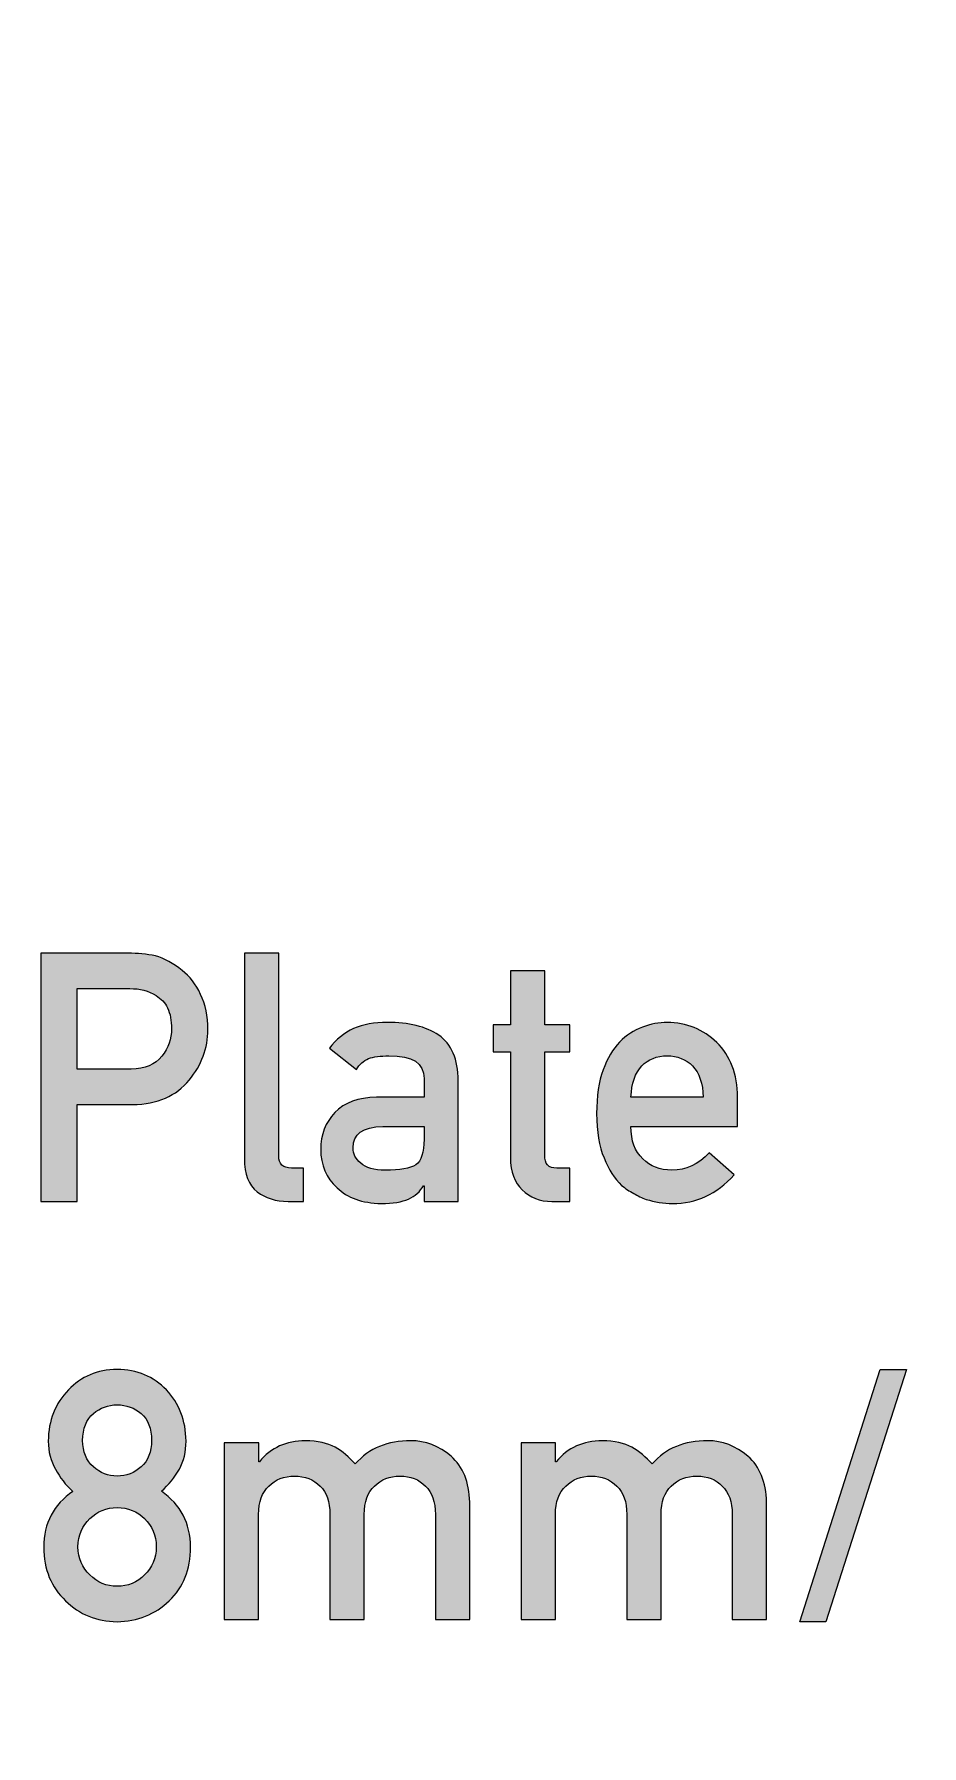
# Model space of a CAD drawing. Header units: inches. Extents: x -8 to 219, y 60 to 237.
# Drawn here: x 7.22 to 18, y 79.59 to 100.38 of the extents above; entities that cross this region are included whole.
import ezdxf

# ---------------------------------------------------------------- set-up
doc = ezdxf.new("R2010")
doc.units = ezdxf.units.IN
doc.header["$MEASUREMENT"] = 0
doc.layers.add('Ebene 1', color=7, linetype='Continuous')

# ---------------------------------------------------------------- blocks, each defined once
blk = doc.blocks.new('block 97')
at = {"layer": 'Ebene 1', "lineweight": 0}
blk.add_open_spline([(7.3, 89.217), (7.3, 89.217), (8.358, 89.217), (8.358, 89.217), (8.473, 89.217), (8.584, 89.206), (8.691, 89.184), (8.798, 89.155), (8.906, 89.096), (9.015, 89.006), (9.107, 88.939), (9.182, 88.842), (9.239, 88.717), (9.299, 88.595), (9.329, 88.452), (9.329, 88.287), (9.329, 88.064), (9.253, 87.86), (9.101, 87.677), (8.945, 87.484), (8.716, 87.385), (8.415, 87.379), (8.415, 87.379), (7.742, 87.379), (7.742, 87.379), (7.742, 87.379), (7.742, 86.203), (7.742, 86.203), (7.742, 86.203), (7.3, 86.203), (7.3, 86.203), (7.3, 86.203), (7.3, 89.217), (7.3, 89.217)], degree=3, knots=[0, 0, 0, 0, 1, 1, 1, 2, 2, 2, 3, 3, 3, 4, 4, 4, 5, 5, 5, 6, 6, 6, 7, 7, 7, 8, 8, 8, 9, 9, 9, 10, 10, 10, 11, 11, 11, 11], dxfattribs=at)
blk = doc.blocks.new('block 98')
at = {"layer": 'Ebene 1', "lineweight": 0}
blk.add_open_spline([(7.742, 87.809), (7.742, 87.809), (8.398, 87.809), (8.398, 87.809), (8.562, 87.812), (8.686, 87.864), (8.769, 87.967), (8.848, 88.067), (8.887, 88.177), (8.887, 88.299), (8.887, 88.4), (8.871, 88.485), (8.839, 88.554), (8.806, 88.617), (8.759, 88.666), (8.699, 88.702), (8.608, 88.762), (8.502, 88.79), (8.382, 88.787), (8.382, 88.787), (7.742, 88.787), (7.742, 88.787), (7.742, 88.787), (7.742, 87.809), (7.742, 87.809)], degree=3, knots=[0, 0, 0, 0, 1, 1, 1, 2, 2, 2, 3, 3, 3, 4, 4, 4, 5, 5, 5, 6, 6, 6, 7, 7, 7, 8, 8, 8, 8], dxfattribs=at)
blk = doc.blocks.new('block 99')
at = {"layer": 'Ebene 1'}
h = blk.add_hatch(color=112, dxfattribs=at)
h.dxf.hatch_style = 2
edge = h.paths.add_edge_path()
edge.add_spline(control_points=[(7.3, 89.217), (7.3, 89.217), (8.358, 89.217), (8.358, 89.217), (8.473, 89.217), (8.584, 89.206), (8.691, 89.184), (8.798, 89.155), (8.906, 89.096), (9.015, 89.006), (9.107, 88.939), (9.182, 88.842), (9.239, 88.717), (9.299, 88.595), (9.329, 88.452), (9.329, 88.287), (9.329, 88.064), (9.253, 87.86), (9.101, 87.677), (8.945, 87.484), (8.716, 87.385), (8.415, 87.379), (8.415, 87.379), (7.742, 87.379), (7.742, 87.379), (7.742, 87.379), (7.742, 86.203), (7.742, 86.203), (7.742, 86.203), (7.3, 86.203), (7.3, 86.203), (7.3, 86.203), (7.3, 89.217), (7.3, 89.217)], knot_values=[0, 0, 0, 0, 1, 1, 1, 2, 2, 2, 3, 3, 3, 4, 4, 4, 5, 5, 5, 6, 6, 6, 7, 7, 7, 8, 8, 8, 9, 9, 9, 10, 10, 10, 11, 11, 11, 11], degree=3, periodic=1)
edge = h.paths.add_edge_path()
edge.add_spline(control_points=[(7.742, 87.809), (7.742, 87.809), (8.398, 87.809), (8.398, 87.809), (8.562, 87.812), (8.686, 87.864), (8.769, 87.967), (8.848, 88.067), (8.887, 88.177), (8.887, 88.299), (8.887, 88.4), (8.871, 88.485), (8.839, 88.554), (8.806, 88.617), (8.759, 88.666), (8.699, 88.702), (8.608, 88.762), (8.502, 88.79), (8.382, 88.787), (8.382, 88.787), (7.742, 88.787), (7.742, 88.787), (7.742, 88.787), (7.742, 87.809), (7.742, 87.809)], knot_values=[0, 0, 0, 0, 1, 1, 1, 2, 2, 2, 3, 3, 3, 4, 4, 4, 5, 5, 5, 6, 6, 6, 7, 7, 7, 8, 8, 8, 8], degree=3, periodic=1)
at = {"layer": 'Ebene 1', "lineweight": 0}
for points, knots in [([(7.3, 89.217), (7.3, 89.217), (8.358, 89.217), (8.358, 89.217), (8.473, 89.217), (8.584, 89.206), (8.691, 89.184), (8.798, 89.155), (8.906, 89.096), (9.015, 89.006), (9.107, 88.939), (9.182, 88.842), (9.239, 88.717), (9.299, 88.595), (9.329, 88.452), (9.329, 88.287), (9.329, 88.064), (9.253, 87.86), (9.101, 87.677), (8.945, 87.484), (8.716, 87.385), (8.415, 87.379), (8.415, 87.379), (7.742, 87.379), (7.742, 87.379), (7.742, 87.379), (7.742, 86.203), (7.742, 86.203), (7.742, 86.203), (7.3, 86.203), (7.3, 86.203), (7.3, 86.203), (7.3, 89.217), (7.3, 89.217)], [0, 0, 0, 0, 1, 1, 1, 2, 2, 2, 3, 3, 3, 4, 4, 4, 5, 5, 5, 6, 6, 6, 7, 7, 7, 8, 8, 8, 9, 9, 9, 10, 10, 10, 11, 11, 11, 11]), ([(7.742, 87.809), (7.742, 87.809), (8.398, 87.809), (8.398, 87.809), (8.562, 87.812), (8.686, 87.864), (8.769, 87.967), (8.848, 88.067), (8.887, 88.177), (8.887, 88.299), (8.887, 88.4), (8.871, 88.485), (8.839, 88.554), (8.806, 88.617), (8.759, 88.666), (8.699, 88.702), (8.608, 88.762), (8.502, 88.79), (8.382, 88.787), (8.382, 88.787), (7.742, 88.787), (7.742, 88.787), (7.742, 88.787), (7.742, 87.809), (7.742, 87.809)], [0, 0, 0, 0, 1, 1, 1, 2, 2, 2, 3, 3, 3, 4, 4, 4, 5, 5, 5, 6, 6, 6, 7, 7, 7, 8, 8, 8, 8])]:
    blk.add_open_spline(points, degree=3, knots=knots, dxfattribs=at)
blk = doc.blocks.new('block 100')
at = {"layer": 'Ebene 1', "lineweight": 0}
blk.add_open_spline([(9.772, 89.217), (9.772, 89.217), (10.189, 89.217), (10.189, 89.217), (10.189, 89.217), (10.189, 86.755), (10.189, 86.755), (10.189, 86.657), (10.241, 86.608), (10.346, 86.608), (10.346, 86.608), (10.49, 86.608), (10.49, 86.608), (10.49, 86.608), (10.49, 86.203), (10.49, 86.203), (10.49, 86.203), (10.304, 86.203), (10.304, 86.203), (10.152, 86.203), (10.027, 86.242), (9.928, 86.32), (9.824, 86.4), (9.772, 86.534), (9.772, 86.722), (9.772, 86.722), (9.772, 89.217), (9.772, 89.217)], degree=3, knots=[0, 0, 0, 0, 1, 1, 1, 2, 2, 2, 3, 3, 3, 4, 4, 4, 5, 5, 5, 6, 6, 6, 7, 7, 7, 8, 8, 8, 9, 9, 9, 9], dxfattribs=at)
blk = doc.blocks.new('block 101')
at = {"layer": 'Ebene 1'}
h = blk.add_hatch(color=112, dxfattribs=at)
h.dxf.hatch_style = 2
edge = h.paths.add_edge_path()
edge.add_spline(control_points=[(9.772, 89.217), (9.772, 89.217), (10.189, 89.217), (10.189, 89.217), (10.189, 89.217), (10.189, 86.755), (10.189, 86.755), (10.189, 86.657), (10.241, 86.608), (10.346, 86.608), (10.346, 86.608), (10.49, 86.608), (10.49, 86.608), (10.49, 86.608), (10.49, 86.203), (10.49, 86.203), (10.49, 86.203), (10.304, 86.203), (10.304, 86.203), (10.152, 86.203), (10.027, 86.242), (9.928, 86.32), (9.824, 86.4), (9.772, 86.534), (9.772, 86.722), (9.772, 86.722), (9.772, 89.217), (9.772, 89.217)], knot_values=[0, 0, 0, 0, 1, 1, 1, 2, 2, 2, 3, 3, 3, 4, 4, 4, 5, 5, 5, 6, 6, 6, 7, 7, 7, 8, 8, 8, 9, 9, 9, 9], degree=3, periodic=1)
at = {"layer": 'Ebene 1', "lineweight": 0}
blk.add_open_spline([(9.772, 89.217), (9.772, 89.217), (10.189, 89.217), (10.189, 89.217), (10.189, 89.217), (10.189, 86.755), (10.189, 86.755), (10.189, 86.657), (10.241, 86.608), (10.346, 86.608), (10.346, 86.608), (10.49, 86.608), (10.49, 86.608), (10.49, 86.608), (10.49, 86.203), (10.49, 86.203), (10.49, 86.203), (10.304, 86.203), (10.304, 86.203), (10.152, 86.203), (10.027, 86.242), (9.928, 86.32), (9.824, 86.4), (9.772, 86.534), (9.772, 86.722), (9.772, 86.722), (9.772, 89.217), (9.772, 89.217)], degree=3, knots=[0, 0, 0, 0, 1, 1, 1, 2, 2, 2, 3, 3, 3, 4, 4, 4, 5, 5, 5, 6, 6, 6, 7, 7, 7, 8, 8, 8, 9, 9, 9, 9], dxfattribs=at)
blk = doc.blocks.new('block 102')
at = {"layer": 'Ebene 1', "lineweight": 0}
blk.add_open_spline([(11.955, 86.393), (11.955, 86.393), (11.947, 86.393), (11.947, 86.393), (11.908, 86.32), (11.848, 86.267), (11.767, 86.232), (11.687, 86.196), (11.576, 86.178), (11.435, 86.178), (11.202, 86.181), (11.024, 86.245), (10.898, 86.369), (10.766, 86.49), (10.7, 86.645), (10.7, 86.833), (10.7, 87.014), (10.758, 87.163), (10.872, 87.282), (10.987, 87.403), (11.155, 87.465), (11.377, 87.468), (11.377, 87.468), (11.955, 87.468), (11.955, 87.468), (11.955, 87.468), (11.955, 87.694), (11.955, 87.694), (11.958, 87.884), (11.815, 87.976), (11.529, 87.971), (11.424, 87.971), (11.342, 87.96), (11.282, 87.937), (11.219, 87.911), (11.17, 87.867), (11.134, 87.804), (11.134, 87.804), (10.806, 88.063), (10.806, 88.063), (10.964, 88.277), (11.198, 88.381), (11.508, 88.376), (11.769, 88.378), (11.978, 88.327), (12.134, 88.223), (12.29, 88.115), (12.369, 87.931), (12.372, 87.669), (12.372, 87.669), (12.372, 86.203), (12.372, 86.203), (12.372, 86.203), (11.955, 86.203), (11.955, 86.203), (11.955, 86.203), (11.955, 86.393), (11.955, 86.393)], degree=3, knots=[0, 0, 0, 0, 1, 1, 1, 2, 2, 2, 3, 3, 3, 4, 4, 4, 5, 5, 5, 6, 6, 6, 7, 7, 7, 8, 8, 8, 9, 9, 9, 10, 10, 10, 11, 11, 11, 12, 12, 12, 13, 13, 13, 14, 14, 14, 15, 15, 15, 16, 16, 16, 17, 17, 17, 18, 18, 18, 19, 19, 19, 19], dxfattribs=at)
blk = doc.blocks.new('block 103')
at = {"layer": 'Ebene 1', "lineweight": 0}
blk.add_open_spline([(11.955, 87.113), (11.955, 87.113), (11.454, 87.113), (11.454, 87.113), (11.21, 87.107), (11.09, 87.021), (11.093, 86.854), (11.093, 86.781), (11.124, 86.719), (11.187, 86.668), (11.247, 86.611), (11.347, 86.583), (11.486, 86.583), (11.661, 86.58), (11.784, 86.602), (11.857, 86.647), (11.922, 86.693), (11.955, 86.796), (11.955, 86.958), (11.955, 86.958), (11.955, 87.113), (11.955, 87.113)], degree=3, knots=[0, 0, 0, 0, 1, 1, 1, 2, 2, 2, 3, 3, 3, 4, 4, 4, 5, 5, 5, 6, 6, 6, 7, 7, 7, 7], dxfattribs=at)
blk = doc.blocks.new('block 104')
at = {"layer": 'Ebene 1'}
h = blk.add_hatch(color=112, dxfattribs=at)
h.dxf.hatch_style = 2
edge = h.paths.add_edge_path()
edge.add_spline(control_points=[(11.955, 86.393), (11.955, 86.393), (11.947, 86.393), (11.947, 86.393), (11.908, 86.32), (11.848, 86.267), (11.767, 86.232), (11.687, 86.196), (11.576, 86.178), (11.435, 86.178), (11.202, 86.181), (11.024, 86.245), (10.898, 86.369), (10.766, 86.49), (10.7, 86.645), (10.7, 86.833), (10.7, 87.014), (10.758, 87.163), (10.872, 87.282), (10.987, 87.403), (11.155, 87.465), (11.377, 87.468), (11.377, 87.468), (11.955, 87.468), (11.955, 87.468), (11.955, 87.468), (11.955, 87.694), (11.955, 87.694), (11.958, 87.884), (11.815, 87.976), (11.529, 87.971), (11.424, 87.971), (11.342, 87.96), (11.282, 87.937), (11.219, 87.911), (11.17, 87.867), (11.134, 87.804), (11.134, 87.804), (10.806, 88.063), (10.806, 88.063), (10.964, 88.277), (11.198, 88.381), (11.508, 88.376), (11.769, 88.378), (11.978, 88.327), (12.134, 88.223), (12.29, 88.115), (12.369, 87.931), (12.372, 87.669), (12.372, 87.669), (12.372, 86.203), (12.372, 86.203), (12.372, 86.203), (11.955, 86.203), (11.955, 86.203), (11.955, 86.203), (11.955, 86.393), (11.955, 86.393)], knot_values=[0, 0, 0, 0, 1, 1, 1, 2, 2, 2, 3, 3, 3, 4, 4, 4, 5, 5, 5, 6, 6, 6, 7, 7, 7, 8, 8, 8, 9, 9, 9, 10, 10, 10, 11, 11, 11, 12, 12, 12, 13, 13, 13, 14, 14, 14, 15, 15, 15, 16, 16, 16, 17, 17, 17, 18, 18, 18, 19, 19, 19, 19], degree=3, periodic=1)
edge = h.paths.add_edge_path()
edge.add_spline(control_points=[(11.955, 87.113), (11.955, 87.113), (11.454, 87.113), (11.454, 87.113), (11.21, 87.107), (11.09, 87.021), (11.093, 86.854), (11.093, 86.781), (11.124, 86.719), (11.187, 86.668), (11.247, 86.611), (11.347, 86.583), (11.486, 86.583), (11.661, 86.58), (11.784, 86.602), (11.857, 86.647), (11.922, 86.693), (11.955, 86.796), (11.955, 86.958), (11.955, 86.958), (11.955, 87.113), (11.955, 87.113)], knot_values=[0, 0, 0, 0, 1, 1, 1, 2, 2, 2, 3, 3, 3, 4, 4, 4, 5, 5, 5, 6, 6, 6, 7, 7, 7, 7], degree=3, periodic=1)
at = {"layer": 'Ebene 1', "lineweight": 0}
for points, knots in [([(11.955, 86.393), (11.955, 86.393), (11.947, 86.393), (11.947, 86.393), (11.908, 86.32), (11.848, 86.267), (11.767, 86.232), (11.687, 86.196), (11.576, 86.178), (11.435, 86.178), (11.202, 86.181), (11.024, 86.245), (10.898, 86.369), (10.766, 86.49), (10.7, 86.645), (10.7, 86.833), (10.7, 87.014), (10.758, 87.163), (10.872, 87.282), (10.987, 87.403), (11.155, 87.465), (11.377, 87.468), (11.377, 87.468), (11.955, 87.468), (11.955, 87.468), (11.955, 87.468), (11.955, 87.694), (11.955, 87.694), (11.958, 87.884), (11.815, 87.976), (11.529, 87.971), (11.424, 87.971), (11.342, 87.96), (11.282, 87.937), (11.219, 87.911), (11.17, 87.867), (11.134, 87.804), (11.134, 87.804), (10.806, 88.063), (10.806, 88.063), (10.964, 88.277), (11.198, 88.381), (11.508, 88.376), (11.769, 88.378), (11.978, 88.327), (12.134, 88.223), (12.29, 88.115), (12.369, 87.931), (12.372, 87.669), (12.372, 87.669), (12.372, 86.203), (12.372, 86.203), (12.372, 86.203), (11.955, 86.203), (11.955, 86.203), (11.955, 86.203), (11.955, 86.393), (11.955, 86.393)], [0, 0, 0, 0, 1, 1, 1, 2, 2, 2, 3, 3, 3, 4, 4, 4, 5, 5, 5, 6, 6, 6, 7, 7, 7, 8, 8, 8, 9, 9, 9, 10, 10, 10, 11, 11, 11, 12, 12, 12, 13, 13, 13, 14, 14, 14, 15, 15, 15, 16, 16, 16, 17, 17, 17, 18, 18, 18, 19, 19, 19, 19]), ([(11.955, 87.113), (11.955, 87.113), (11.454, 87.113), (11.454, 87.113), (11.21, 87.107), (11.09, 87.021), (11.093, 86.854), (11.093, 86.781), (11.124, 86.719), (11.187, 86.668), (11.247, 86.611), (11.347, 86.583), (11.486, 86.583), (11.661, 86.58), (11.784, 86.602), (11.857, 86.647), (11.922, 86.693), (11.955, 86.796), (11.955, 86.958), (11.955, 86.958), (11.955, 87.113), (11.955, 87.113)], [0, 0, 0, 0, 1, 1, 1, 2, 2, 2, 3, 3, 3, 4, 4, 4, 5, 5, 5, 6, 6, 6, 7, 7, 7, 7])]:
    blk.add_open_spline(points, degree=3, knots=knots, dxfattribs=at)
blk = doc.blocks.new('block 105')
at = {"layer": 'Ebene 1', "lineweight": 0}
blk.add_open_spline([(13.005, 89.002), (13.005, 89.002), (13.422, 89.002), (13.422, 89.002), (13.422, 89.002), (13.422, 88.349), (13.422, 88.349), (13.422, 88.349), (13.726, 88.349), (13.726, 88.349), (13.726, 88.349), (13.726, 88.018), (13.726, 88.018), (13.726, 88.018), (13.422, 88.018), (13.422, 88.018), (13.422, 88.018), (13.422, 86.767), (13.422, 86.767), (13.419, 86.658), (13.469, 86.605), (13.57, 86.608), (13.57, 86.608), (13.726, 86.608), (13.726, 86.608), (13.726, 86.608), (13.726, 86.203), (13.726, 86.203), (13.726, 86.203), (13.509, 86.203), (13.509, 86.203), (13.362, 86.203), (13.242, 86.25), (13.149, 86.343), (13.053, 86.433), (13.005, 86.563), (13.005, 86.732), (13.005, 86.732), (13.005, 88.018), (13.005, 88.018), (13.005, 88.018), (12.795, 88.018), (12.795, 88.018), (12.795, 88.018), (12.795, 88.349), (12.795, 88.349), (12.795, 88.349), (13.005, 88.349), (13.005, 88.349), (13.005, 88.349), (13.005, 89.002), (13.005, 89.002)], degree=3, knots=[0, 0, 0, 0, 1, 1, 1, 2, 2, 2, 3, 3, 3, 4, 4, 4, 5, 5, 5, 6, 6, 6, 7, 7, 7, 8, 8, 8, 9, 9, 9, 10, 10, 10, 11, 11, 11, 12, 12, 12, 13, 13, 13, 14, 14, 14, 15, 15, 15, 16, 16, 16, 17, 17, 17, 17], dxfattribs=at)
blk = doc.blocks.new('block 106')
at = {"layer": 'Ebene 1'}
h = blk.add_hatch(color=112, dxfattribs=at)
h.dxf.hatch_style = 2
edge = h.paths.add_edge_path()
edge.add_spline(control_points=[(13.005, 89.002), (13.005, 89.002), (13.422, 89.002), (13.422, 89.002), (13.422, 89.002), (13.422, 88.349), (13.422, 88.349), (13.422, 88.349), (13.726, 88.349), (13.726, 88.349), (13.726, 88.349), (13.726, 88.018), (13.726, 88.018), (13.726, 88.018), (13.422, 88.018), (13.422, 88.018), (13.422, 88.018), (13.422, 86.767), (13.422, 86.767), (13.419, 86.658), (13.469, 86.605), (13.57, 86.608), (13.57, 86.608), (13.726, 86.608), (13.726, 86.608), (13.726, 86.608), (13.726, 86.203), (13.726, 86.203), (13.726, 86.203), (13.509, 86.203), (13.509, 86.203), (13.362, 86.203), (13.242, 86.25), (13.149, 86.343), (13.053, 86.433), (13.005, 86.563), (13.005, 86.732), (13.005, 86.732), (13.005, 88.018), (13.005, 88.018), (13.005, 88.018), (12.795, 88.018), (12.795, 88.018), (12.795, 88.018), (12.795, 88.349), (12.795, 88.349), (12.795, 88.349), (13.005, 88.349), (13.005, 88.349), (13.005, 88.349), (13.005, 89.002), (13.005, 89.002)], knot_values=[0, 0, 0, 0, 1, 1, 1, 2, 2, 2, 3, 3, 3, 4, 4, 4, 5, 5, 5, 6, 6, 6, 7, 7, 7, 8, 8, 8, 9, 9, 9, 10, 10, 10, 11, 11, 11, 12, 12, 12, 13, 13, 13, 14, 14, 14, 15, 15, 15, 16, 16, 16, 17, 17, 17, 17], degree=3, periodic=1)
at = {"layer": 'Ebene 1', "lineweight": 0}
blk.add_open_spline([(13.005, 89.002), (13.005, 89.002), (13.422, 89.002), (13.422, 89.002), (13.422, 89.002), (13.422, 88.349), (13.422, 88.349), (13.422, 88.349), (13.726, 88.349), (13.726, 88.349), (13.726, 88.349), (13.726, 88.018), (13.726, 88.018), (13.726, 88.018), (13.422, 88.018), (13.422, 88.018), (13.422, 88.018), (13.422, 86.767), (13.422, 86.767), (13.419, 86.658), (13.469, 86.605), (13.57, 86.608), (13.57, 86.608), (13.726, 86.608), (13.726, 86.608), (13.726, 86.608), (13.726, 86.203), (13.726, 86.203), (13.726, 86.203), (13.509, 86.203), (13.509, 86.203), (13.362, 86.203), (13.242, 86.25), (13.149, 86.343), (13.053, 86.433), (13.005, 86.563), (13.005, 86.732), (13.005, 86.732), (13.005, 88.018), (13.005, 88.018), (13.005, 88.018), (12.795, 88.018), (12.795, 88.018), (12.795, 88.018), (12.795, 88.349), (12.795, 88.349), (12.795, 88.349), (13.005, 88.349), (13.005, 88.349), (13.005, 88.349), (13.005, 89.002), (13.005, 89.002)], degree=3, knots=[0, 0, 0, 0, 1, 1, 1, 2, 2, 2, 3, 3, 3, 4, 4, 4, 5, 5, 5, 6, 6, 6, 7, 7, 7, 8, 8, 8, 9, 9, 9, 10, 10, 10, 11, 11, 11, 12, 12, 12, 13, 13, 13, 14, 14, 14, 15, 15, 15, 16, 16, 16, 17, 17, 17, 17], dxfattribs=at)
blk = doc.blocks.new('block 107')
at = {"layer": 'Ebene 1', "lineweight": 0}
blk.add_open_spline([(14.47, 87.113), (14.47, 86.94), (14.518, 86.81), (14.614, 86.72), (14.704, 86.629), (14.821, 86.583), (14.967, 86.583), (15.137, 86.583), (15.288, 86.653), (15.422, 86.792), (15.422, 86.792), (15.724, 86.525), (15.724, 86.525), (15.512, 86.291), (15.262, 86.176), (14.976, 86.178), (14.866, 86.178), (14.759, 86.195), (14.655, 86.228), (14.603, 86.246), (14.553, 86.27), (14.503, 86.3), (14.451, 86.327), (14.403, 86.359), (14.357, 86.398), (14.269, 86.477), (14.198, 86.589), (14.143, 86.732), (14.083, 86.87), (14.053, 87.049), (14.053, 87.27), (14.053, 87.482), (14.079, 87.658), (14.131, 87.799), (14.183, 87.942), (14.25, 88.055), (14.331, 88.138), (14.414, 88.222), (14.507, 88.283), (14.609, 88.32), (14.711, 88.357), (14.811, 88.376), (14.91, 88.376), (15.147, 88.373), (15.348, 88.292), (15.512, 88.134), (15.679, 87.972), (15.763, 87.75), (15.766, 87.468), (15.766, 87.468), (15.766, 87.113), (15.766, 87.113), (15.766, 87.113), (14.47, 87.113), (14.47, 87.113)], degree=3, knots=[0, 0, 0, 0, 1, 1, 1, 2, 2, 2, 3, 3, 3, 4, 4, 4, 5, 5, 5, 6, 6, 6, 7, 7, 7, 8, 8, 8, 9, 9, 9, 10, 10, 10, 11, 11, 11, 12, 12, 12, 13, 13, 13, 14, 14, 14, 15, 15, 15, 16, 16, 16, 17, 17, 17, 18, 18, 18, 18], dxfattribs=at)
blk = doc.blocks.new('block 108')
at = {"layer": 'Ebene 1', "lineweight": 0}
blk.add_open_spline([(15.349, 87.468), (15.344, 87.636), (15.3, 87.762), (15.219, 87.848), (15.138, 87.93), (15.035, 87.971), (14.91, 87.971), (14.784, 87.971), (14.681, 87.93), (14.601, 87.848), (14.522, 87.762), (14.478, 87.636), (14.47, 87.468), (14.47, 87.468), (15.349, 87.468), (15.349, 87.468)], degree=3, knots=[0, 0, 0, 0, 1, 1, 1, 2, 2, 2, 3, 3, 3, 4, 4, 4, 5, 5, 5, 5], dxfattribs=at)
blk = doc.blocks.new('block 109')
at = {"layer": 'Ebene 1'}
h = blk.add_hatch(color=112, dxfattribs=at)
h.dxf.hatch_style = 2
edge = h.paths.add_edge_path()
edge.add_spline(control_points=[(14.47, 87.113), (14.47, 86.94), (14.518, 86.81), (14.614, 86.72), (14.704, 86.629), (14.821, 86.583), (14.967, 86.583), (15.137, 86.583), (15.288, 86.653), (15.422, 86.792), (15.422, 86.792), (15.724, 86.525), (15.724, 86.525), (15.512, 86.291), (15.262, 86.176), (14.976, 86.178), (14.866, 86.178), (14.759, 86.195), (14.655, 86.228), (14.603, 86.246), (14.553, 86.27), (14.503, 86.3), (14.451, 86.327), (14.403, 86.359), (14.357, 86.398), (14.269, 86.477), (14.198, 86.589), (14.143, 86.732), (14.083, 86.87), (14.053, 87.049), (14.053, 87.27), (14.053, 87.482), (14.079, 87.658), (14.131, 87.799), (14.183, 87.942), (14.25, 88.055), (14.331, 88.138), (14.414, 88.222), (14.507, 88.283), (14.609, 88.32), (14.711, 88.357), (14.811, 88.376), (14.91, 88.376), (15.147, 88.373), (15.348, 88.292), (15.512, 88.134), (15.679, 87.972), (15.763, 87.75), (15.766, 87.468), (15.766, 87.468), (15.766, 87.113), (15.766, 87.113), (15.766, 87.113), (14.47, 87.113), (14.47, 87.113)], knot_values=[0, 0, 0, 0, 1, 1, 1, 2, 2, 2, 3, 3, 3, 4, 4, 4, 5, 5, 5, 6, 6, 6, 7, 7, 7, 8, 8, 8, 9, 9, 9, 10, 10, 10, 11, 11, 11, 12, 12, 12, 13, 13, 13, 14, 14, 14, 15, 15, 15, 16, 16, 16, 17, 17, 17, 18, 18, 18, 18], degree=3, periodic=1)
edge = h.paths.add_edge_path()
edge.add_spline(control_points=[(15.349, 87.468), (15.344, 87.636), (15.3, 87.762), (15.219, 87.848), (15.138, 87.93), (15.035, 87.971), (14.91, 87.971), (14.784, 87.971), (14.681, 87.93), (14.601, 87.848), (14.522, 87.762), (14.478, 87.636), (14.47, 87.468), (14.47, 87.468), (15.349, 87.468), (15.349, 87.468)], knot_values=[0, 0, 0, 0, 1, 1, 1, 2, 2, 2, 3, 3, 3, 4, 4, 4, 5, 5, 5, 5], degree=3, periodic=1)
at = {"layer": 'Ebene 1', "lineweight": 0}
for points, knots in [([(14.47, 87.113), (14.47, 86.94), (14.518, 86.81), (14.614, 86.72), (14.704, 86.629), (14.821, 86.583), (14.967, 86.583), (15.137, 86.583), (15.288, 86.653), (15.422, 86.792), (15.422, 86.792), (15.724, 86.525), (15.724, 86.525), (15.512, 86.291), (15.262, 86.176), (14.976, 86.178), (14.866, 86.178), (14.759, 86.195), (14.655, 86.228), (14.603, 86.246), (14.553, 86.27), (14.503, 86.3), (14.451, 86.327), (14.403, 86.359), (14.357, 86.398), (14.269, 86.477), (14.198, 86.589), (14.143, 86.732), (14.083, 86.87), (14.053, 87.049), (14.053, 87.27), (14.053, 87.482), (14.079, 87.658), (14.131, 87.799), (14.183, 87.942), (14.25, 88.055), (14.331, 88.138), (14.414, 88.222), (14.507, 88.283), (14.609, 88.32), (14.711, 88.357), (14.811, 88.376), (14.91, 88.376), (15.147, 88.373), (15.348, 88.292), (15.512, 88.134), (15.679, 87.972), (15.763, 87.75), (15.766, 87.468), (15.766, 87.468), (15.766, 87.113), (15.766, 87.113), (15.766, 87.113), (14.47, 87.113), (14.47, 87.113)], [0, 0, 0, 0, 1, 1, 1, 2, 2, 2, 3, 3, 3, 4, 4, 4, 5, 5, 5, 6, 6, 6, 7, 7, 7, 8, 8, 8, 9, 9, 9, 10, 10, 10, 11, 11, 11, 12, 12, 12, 13, 13, 13, 14, 14, 14, 15, 15, 15, 16, 16, 16, 17, 17, 17, 18, 18, 18, 18]), ([(15.349, 87.468), (15.344, 87.636), (15.3, 87.762), (15.219, 87.848), (15.138, 87.93), (15.035, 87.971), (14.91, 87.971), (14.784, 87.971), (14.681, 87.93), (14.601, 87.848), (14.522, 87.762), (14.478, 87.636), (14.47, 87.468), (14.47, 87.468), (15.349, 87.468), (15.349, 87.468)], [0, 0, 0, 0, 1, 1, 1, 2, 2, 2, 3, 3, 3, 4, 4, 4, 5, 5, 5, 5])]:
    blk.add_open_spline(points, degree=3, knots=knots, dxfattribs=at)
blk = doc.blocks.new('block 116')
at = {"layer": 'Ebene 1', "lineweight": 0}
blk.add_open_spline([(7.333, 82.003), (7.335, 82.294), (7.454, 82.52), (7.688, 82.681), (7.599, 82.759), (7.529, 82.85), (7.478, 82.952), (7.418, 83.047), (7.389, 83.16), (7.389, 83.291), (7.391, 83.542), (7.474, 83.75), (7.635, 83.914), (7.788, 84.076), (7.984, 84.159), (8.225, 84.162), (8.469, 84.159), (8.669, 84.076), (8.824, 83.914), (8.981, 83.75), (9.06, 83.542), (9.063, 83.291), (9.063, 83.16), (9.036, 83.047), (8.982, 82.952), (8.926, 82.85), (8.853, 82.76), (8.763, 82.682), (8.997, 82.52), (9.116, 82.294), (9.119, 82.004), (9.116, 81.732), (9.03, 81.515), (8.86, 81.353), (8.687, 81.186), (8.475, 81.101), (8.225, 81.098), (7.976, 81.101), (7.767, 81.186), (7.6, 81.352), (7.424, 81.515), (7.335, 81.731), (7.333, 82.003)], degree=3, knots=[0, 0, 0, 0, 1, 1, 1, 2, 2, 2, 3, 3, 3, 4, 4, 4, 5, 5, 5, 6, 6, 6, 7, 7, 7, 8, 8, 8, 9, 9, 9, 10, 10, 10, 11, 11, 11, 12, 12, 12, 13, 13, 13, 14, 14, 14, 14], dxfattribs=at)
blk = doc.blocks.new('block 117')
at = {"layer": 'Ebene 1', "lineweight": 0}
blk.add_open_spline([(7.75, 82.007), (7.753, 81.869), (7.801, 81.755), (7.895, 81.667), (7.986, 81.574), (8.095, 81.528), (8.225, 81.528), (8.358, 81.528), (8.47, 81.574), (8.56, 81.667), (8.652, 81.755), (8.699, 81.869), (8.701, 82.007), (8.699, 82.148), (8.652, 82.262), (8.56, 82.351), (8.47, 82.438), (8.358, 82.483), (8.225, 82.486), (8.095, 82.483), (7.986, 82.438), (7.895, 82.351), (7.801, 82.262), (7.753, 82.148), (7.75, 82.007)], degree=3, knots=[0, 0, 0, 0, 1, 1, 1, 2, 2, 2, 3, 3, 3, 4, 4, 4, 5, 5, 5, 6, 6, 6, 7, 7, 7, 8, 8, 8, 8], dxfattribs=at)
blk = doc.blocks.new('block 118')
at = {"layer": 'Ebene 1', "lineweight": 0}
blk.add_open_spline([(7.806, 83.3), (7.809, 83.16), (7.852, 83.053), (7.937, 82.98), (8.02, 82.903), (8.116, 82.866), (8.225, 82.866), (8.337, 82.866), (8.435, 82.903), (8.519, 82.98), (8.601, 83.053), (8.643, 83.16), (8.645, 83.3), (8.643, 83.444), (8.601, 83.553), (8.519, 83.626), (8.435, 83.697), (8.337, 83.732), (8.225, 83.732), (8.116, 83.732), (8.02, 83.697), (7.937, 83.626), (7.852, 83.553), (7.809, 83.444), (7.806, 83.3)], degree=3, knots=[0, 0, 0, 0, 1, 1, 1, 2, 2, 2, 3, 3, 3, 4, 4, 4, 5, 5, 5, 6, 6, 6, 7, 7, 7, 8, 8, 8, 8], dxfattribs=at)
blk = doc.blocks.new('block 119')
at = {"layer": 'Ebene 1'}
h = blk.add_hatch(color=112, dxfattribs=at)
h.dxf.hatch_style = 2
edge = h.paths.add_edge_path()
edge.add_spline(control_points=[(7.333, 82.003), (7.335, 82.294), (7.454, 82.52), (7.688, 82.681), (7.599, 82.759), (7.529, 82.85), (7.478, 82.952), (7.418, 83.047), (7.389, 83.16), (7.389, 83.291), (7.391, 83.542), (7.474, 83.75), (7.635, 83.914), (7.788, 84.076), (7.984, 84.159), (8.225, 84.162), (8.469, 84.159), (8.669, 84.076), (8.824, 83.914), (8.981, 83.75), (9.06, 83.542), (9.063, 83.291), (9.063, 83.16), (9.036, 83.047), (8.982, 82.952), (8.926, 82.85), (8.853, 82.76), (8.763, 82.682), (8.997, 82.52), (9.116, 82.294), (9.119, 82.004), (9.116, 81.732), (9.03, 81.515), (8.86, 81.353), (8.687, 81.186), (8.475, 81.101), (8.225, 81.098), (7.976, 81.101), (7.767, 81.186), (7.6, 81.352), (7.424, 81.515), (7.335, 81.731), (7.333, 82.003)], knot_values=[0, 0, 0, 0, 1, 1, 1, 2, 2, 2, 3, 3, 3, 4, 4, 4, 5, 5, 5, 6, 6, 6, 7, 7, 7, 8, 8, 8, 9, 9, 9, 10, 10, 10, 11, 11, 11, 12, 12, 12, 13, 13, 13, 14, 14, 14, 14], degree=3, periodic=1)
edge = h.paths.add_edge_path()
edge.add_spline(control_points=[(7.75, 82.007), (7.753, 81.869), (7.801, 81.755), (7.895, 81.667), (7.986, 81.574), (8.095, 81.528), (8.225, 81.528), (8.358, 81.528), (8.47, 81.574), (8.56, 81.667), (8.652, 81.755), (8.699, 81.869), (8.701, 82.007), (8.699, 82.148), (8.652, 82.262), (8.56, 82.351), (8.47, 82.438), (8.358, 82.483), (8.225, 82.486), (8.095, 82.483), (7.986, 82.438), (7.895, 82.351), (7.801, 82.262), (7.753, 82.148), (7.75, 82.007)], knot_values=[0, 0, 0, 0, 1, 1, 1, 2, 2, 2, 3, 3, 3, 4, 4, 4, 5, 5, 5, 6, 6, 6, 7, 7, 7, 8, 8, 8, 8], degree=3, periodic=1)
edge = h.paths.add_edge_path()
edge.add_spline(control_points=[(7.806, 83.3), (7.809, 83.16), (7.852, 83.053), (7.937, 82.98), (8.02, 82.903), (8.116, 82.866), (8.225, 82.866), (8.337, 82.866), (8.435, 82.903), (8.519, 82.98), (8.601, 83.053), (8.643, 83.16), (8.645, 83.3), (8.643, 83.444), (8.601, 83.553), (8.519, 83.626), (8.435, 83.697), (8.337, 83.732), (8.225, 83.732), (8.116, 83.732), (8.02, 83.697), (7.937, 83.626), (7.852, 83.553), (7.809, 83.444), (7.806, 83.3)], knot_values=[0, 0, 0, 0, 1, 1, 1, 2, 2, 2, 3, 3, 3, 4, 4, 4, 5, 5, 5, 6, 6, 6, 7, 7, 7, 8, 8, 8, 8], degree=3, periodic=1)
at = {"layer": 'Ebene 1', "lineweight": 0}
for points, knots in [([(7.333, 82.003), (7.335, 82.294), (7.454, 82.52), (7.688, 82.681), (7.599, 82.759), (7.529, 82.85), (7.478, 82.952), (7.418, 83.047), (7.389, 83.16), (7.389, 83.291), (7.391, 83.542), (7.474, 83.75), (7.635, 83.914), (7.788, 84.076), (7.984, 84.159), (8.225, 84.162), (8.469, 84.159), (8.669, 84.076), (8.824, 83.914), (8.981, 83.75), (9.06, 83.542), (9.063, 83.291), (9.063, 83.16), (9.036, 83.047), (8.982, 82.952), (8.926, 82.85), (8.853, 82.76), (8.763, 82.682), (8.997, 82.52), (9.116, 82.294), (9.119, 82.004), (9.116, 81.732), (9.03, 81.515), (8.86, 81.353), (8.687, 81.186), (8.475, 81.101), (8.225, 81.098), (7.976, 81.101), (7.767, 81.186), (7.6, 81.352), (7.424, 81.515), (7.335, 81.731), (7.333, 82.003)], [0, 0, 0, 0, 1, 1, 1, 2, 2, 2, 3, 3, 3, 4, 4, 4, 5, 5, 5, 6, 6, 6, 7, 7, 7, 8, 8, 8, 9, 9, 9, 10, 10, 10, 11, 11, 11, 12, 12, 12, 13, 13, 13, 14, 14, 14, 14]), ([(7.806, 83.3), (7.809, 83.16), (7.852, 83.053), (7.937, 82.98), (8.02, 82.903), (8.116, 82.866), (8.225, 82.866), (8.337, 82.866), (8.435, 82.903), (8.519, 82.98), (8.601, 83.053), (8.643, 83.16), (8.645, 83.3), (8.643, 83.444), (8.601, 83.553), (8.519, 83.626), (8.435, 83.697), (8.337, 83.732), (8.225, 83.732), (8.116, 83.732), (8.02, 83.697), (7.937, 83.626), (7.852, 83.553), (7.809, 83.444), (7.806, 83.3)], [0, 0, 0, 0, 1, 1, 1, 2, 2, 2, 3, 3, 3, 4, 4, 4, 5, 5, 5, 6, 6, 6, 7, 7, 7, 8, 8, 8, 8]), ([(7.75, 82.007), (7.753, 81.869), (7.801, 81.755), (7.895, 81.667), (7.986, 81.574), (8.095, 81.528), (8.225, 81.528), (8.358, 81.528), (8.47, 81.574), (8.56, 81.667), (8.652, 81.755), (8.699, 81.869), (8.701, 82.007), (8.699, 82.148), (8.652, 82.262), (8.56, 82.351), (8.47, 82.438), (8.358, 82.483), (8.225, 82.486), (8.095, 82.483), (7.986, 82.438), (7.895, 82.351), (7.801, 82.262), (7.753, 82.148), (7.75, 82.007)], [0, 0, 0, 0, 1, 1, 1, 2, 2, 2, 3, 3, 3, 4, 4, 4, 5, 5, 5, 6, 6, 6, 7, 7, 7, 8, 8, 8, 8])]:
    blk.add_open_spline(points, degree=3, knots=knots, dxfattribs=at)
blk = doc.blocks.new('block 120')
at = {"layer": 'Ebene 1', "lineweight": 0}
blk.add_open_spline([(9.528, 83.269), (9.528, 83.269), (9.946, 83.269), (9.946, 83.269), (9.946, 83.269), (9.946, 83.041), (9.946, 83.041), (9.946, 83.041), (9.954, 83.041), (9.954, 83.041), (10.096, 83.211), (10.282, 83.296), (10.514, 83.296), (10.663, 83.293), (10.783, 83.267), (10.874, 83.219), (10.963, 83.165), (11.045, 83.097), (11.12, 83.014), (11.288, 83.205), (11.513, 83.298), (11.796, 83.296), (11.973, 83.296), (12.136, 83.233), (12.284, 83.107), (12.43, 82.981), (12.505, 82.795), (12.511, 82.549), (12.511, 82.549), (12.511, 81.123), (12.511, 81.123), (12.511, 81.123), (12.093, 81.123), (12.093, 81.123), (12.093, 81.123), (12.093, 82.402), (12.093, 82.402), (12.093, 82.553), (12.053, 82.667), (11.973, 82.746), (11.894, 82.826), (11.791, 82.866), (11.664, 82.866), (11.538, 82.866), (11.434, 82.826), (11.353, 82.746), (11.27, 82.667), (11.229, 82.553), (11.229, 82.402), (11.229, 82.402), (11.229, 81.123), (11.229, 81.123), (11.229, 81.123), (10.812, 81.123), (10.812, 81.123), (10.812, 81.123), (10.812, 82.402), (10.812, 82.402), (10.812, 82.553), (10.772, 82.667), (10.692, 82.746), (10.611, 82.826), (10.507, 82.866), (10.381, 82.866), (10.255, 82.866), (10.151, 82.826), (10.071, 82.746), (9.987, 82.667), (9.945, 82.553), (9.945, 82.402), (9.945, 82.402), (9.945, 81.123), (9.945, 81.123), (9.945, 81.123), (9.528, 81.123), (9.528, 81.123), (9.528, 81.123), (9.528, 83.269), (9.528, 83.269)], degree=3, knots=[0, 0, 0, 0, 1, 1, 1, 2, 2, 2, 3, 3, 3, 4, 4, 4, 5, 5, 5, 6, 6, 6, 7, 7, 7, 8, 8, 8, 9, 9, 9, 10, 10, 10, 11, 11, 11, 12, 12, 12, 13, 13, 13, 14, 14, 14, 15, 15, 15, 16, 16, 16, 17, 17, 17, 18, 18, 18, 19, 19, 19, 20, 20, 20, 21, 21, 21, 22, 22, 22, 23, 23, 23, 24, 24, 24, 25, 25, 25, 26, 26, 26, 26], dxfattribs=at)
blk = doc.blocks.new('block 121')
at = {"layer": 'Ebene 1'}
h = blk.add_hatch(color=112, dxfattribs=at)
h.dxf.hatch_style = 2
edge = h.paths.add_edge_path()
edge.add_spline(control_points=[(9.528, 83.269), (9.528, 83.269), (9.946, 83.269), (9.946, 83.269), (9.946, 83.269), (9.946, 83.041), (9.946, 83.041), (9.946, 83.041), (9.954, 83.041), (9.954, 83.041), (10.096, 83.211), (10.282, 83.296), (10.514, 83.296), (10.663, 83.293), (10.783, 83.267), (10.874, 83.219), (10.963, 83.165), (11.045, 83.097), (11.12, 83.014), (11.288, 83.205), (11.513, 83.298), (11.796, 83.296), (11.973, 83.296), (12.136, 83.233), (12.284, 83.107), (12.43, 82.981), (12.505, 82.795), (12.511, 82.549), (12.511, 82.549), (12.511, 81.123), (12.511, 81.123), (12.511, 81.123), (12.093, 81.123), (12.093, 81.123), (12.093, 81.123), (12.093, 82.402), (12.093, 82.402), (12.093, 82.553), (12.053, 82.667), (11.973, 82.746), (11.894, 82.826), (11.791, 82.866), (11.664, 82.866), (11.538, 82.866), (11.434, 82.826), (11.353, 82.746), (11.27, 82.667), (11.229, 82.553), (11.229, 82.402), (11.229, 82.402), (11.229, 81.123), (11.229, 81.123), (11.229, 81.123), (10.812, 81.123), (10.812, 81.123), (10.812, 81.123), (10.812, 82.402), (10.812, 82.402), (10.812, 82.553), (10.772, 82.667), (10.692, 82.746), (10.611, 82.826), (10.507, 82.866), (10.381, 82.866), (10.255, 82.866), (10.151, 82.826), (10.071, 82.746), (9.987, 82.667), (9.945, 82.553), (9.945, 82.402), (9.945, 82.402), (9.945, 81.123), (9.945, 81.123), (9.945, 81.123), (9.528, 81.123), (9.528, 81.123), (9.528, 81.123), (9.528, 83.269), (9.528, 83.269)], knot_values=[0, 0, 0, 0, 1, 1, 1, 2, 2, 2, 3, 3, 3, 4, 4, 4, 5, 5, 5, 6, 6, 6, 7, 7, 7, 8, 8, 8, 9, 9, 9, 10, 10, 10, 11, 11, 11, 12, 12, 12, 13, 13, 13, 14, 14, 14, 15, 15, 15, 16, 16, 16, 17, 17, 17, 18, 18, 18, 19, 19, 19, 20, 20, 20, 21, 21, 21, 22, 22, 22, 23, 23, 23, 24, 24, 24, 25, 25, 25, 26, 26, 26, 26], degree=3, periodic=1)
at = {"layer": 'Ebene 1', "lineweight": 0}
blk.add_open_spline([(9.528, 83.269), (9.528, 83.269), (9.946, 83.269), (9.946, 83.269), (9.946, 83.269), (9.946, 83.041), (9.946, 83.041), (9.946, 83.041), (9.954, 83.041), (9.954, 83.041), (10.096, 83.211), (10.282, 83.296), (10.514, 83.296), (10.663, 83.293), (10.783, 83.267), (10.874, 83.219), (10.963, 83.165), (11.045, 83.097), (11.12, 83.014), (11.288, 83.205), (11.513, 83.298), (11.796, 83.296), (11.973, 83.296), (12.136, 83.233), (12.284, 83.107), (12.43, 82.981), (12.505, 82.795), (12.511, 82.549), (12.511, 82.549), (12.511, 81.123), (12.511, 81.123), (12.511, 81.123), (12.093, 81.123), (12.093, 81.123), (12.093, 81.123), (12.093, 82.402), (12.093, 82.402), (12.093, 82.553), (12.053, 82.667), (11.973, 82.746), (11.894, 82.826), (11.791, 82.866), (11.664, 82.866), (11.538, 82.866), (11.434, 82.826), (11.353, 82.746), (11.27, 82.667), (11.229, 82.553), (11.229, 82.402), (11.229, 82.402), (11.229, 81.123), (11.229, 81.123), (11.229, 81.123), (10.812, 81.123), (10.812, 81.123), (10.812, 81.123), (10.812, 82.402), (10.812, 82.402), (10.812, 82.553), (10.772, 82.667), (10.692, 82.746), (10.611, 82.826), (10.507, 82.866), (10.381, 82.866), (10.255, 82.866), (10.151, 82.826), (10.071, 82.746), (9.987, 82.667), (9.945, 82.553), (9.945, 82.402), (9.945, 82.402), (9.945, 81.123), (9.945, 81.123), (9.945, 81.123), (9.528, 81.123), (9.528, 81.123), (9.528, 81.123), (9.528, 83.269), (9.528, 83.269)], degree=3, knots=[0, 0, 0, 0, 1, 1, 1, 2, 2, 2, 3, 3, 3, 4, 4, 4, 5, 5, 5, 6, 6, 6, 7, 7, 7, 8, 8, 8, 9, 9, 9, 10, 10, 10, 11, 11, 11, 12, 12, 12, 13, 13, 13, 14, 14, 14, 15, 15, 15, 16, 16, 16, 17, 17, 17, 18, 18, 18, 19, 19, 19, 20, 20, 20, 21, 21, 21, 22, 22, 22, 23, 23, 23, 24, 24, 24, 25, 25, 25, 26, 26, 26, 26], dxfattribs=at)
blk = doc.blocks.new('block 122')
at = {"layer": 'Ebene 1', "lineweight": 0}
blk.add_open_spline([(13.135, 83.269), (13.135, 83.269), (13.553, 83.269), (13.553, 83.269), (13.553, 83.269), (13.553, 83.041), (13.553, 83.041), (13.553, 83.041), (13.561, 83.041), (13.561, 83.041), (13.703, 83.211), (13.889, 83.296), (14.121, 83.296), (14.27, 83.293), (14.39, 83.267), (14.481, 83.219), (14.57, 83.165), (14.652, 83.097), (14.727, 83.014), (14.895, 83.205), (15.12, 83.298), (15.403, 83.296), (15.58, 83.296), (15.743, 83.233), (15.891, 83.107), (16.037, 82.981), (16.112, 82.795), (16.118, 82.549), (16.118, 82.549), (16.118, 81.123), (16.118, 81.123), (16.118, 81.123), (15.7, 81.123), (15.7, 81.123), (15.7, 81.123), (15.7, 82.402), (15.7, 82.402), (15.7, 82.553), (15.66, 82.667), (15.58, 82.746), (15.501, 82.826), (15.398, 82.866), (15.271, 82.866), (15.145, 82.866), (15.041, 82.826), (14.96, 82.746), (14.877, 82.667), (14.836, 82.553), (14.836, 82.402), (14.836, 82.402), (14.836, 81.123), (14.836, 81.123), (14.836, 81.123), (14.419, 81.123), (14.419, 81.123), (14.419, 81.123), (14.419, 82.402), (14.419, 82.402), (14.419, 82.553), (14.379, 82.667), (14.299, 82.746), (14.218, 82.826), (14.114, 82.866), (13.988, 82.866), (13.862, 82.866), (13.758, 82.826), (13.678, 82.746), (13.594, 82.667), (13.552, 82.553), (13.552, 82.402), (13.552, 82.402), (13.552, 81.123), (13.552, 81.123), (13.552, 81.123), (13.135, 81.123), (13.135, 81.123), (13.135, 81.123), (13.135, 83.269), (13.135, 83.269)], degree=3, knots=[0, 0, 0, 0, 1, 1, 1, 2, 2, 2, 3, 3, 3, 4, 4, 4, 5, 5, 5, 6, 6, 6, 7, 7, 7, 8, 8, 8, 9, 9, 9, 10, 10, 10, 11, 11, 11, 12, 12, 12, 13, 13, 13, 14, 14, 14, 15, 15, 15, 16, 16, 16, 17, 17, 17, 18, 18, 18, 19, 19, 19, 20, 20, 20, 21, 21, 21, 22, 22, 22, 23, 23, 23, 24, 24, 24, 25, 25, 25, 26, 26, 26, 26], dxfattribs=at)
blk = doc.blocks.new('block 123')
at = {"layer": 'Ebene 1'}
h = blk.add_hatch(color=112, dxfattribs=at)
h.dxf.hatch_style = 2
edge = h.paths.add_edge_path()
edge.add_spline(control_points=[(13.135, 83.269), (13.135, 83.269), (13.553, 83.269), (13.553, 83.269), (13.553, 83.269), (13.553, 83.041), (13.553, 83.041), (13.553, 83.041), (13.561, 83.041), (13.561, 83.041), (13.703, 83.211), (13.889, 83.296), (14.121, 83.296), (14.27, 83.293), (14.39, 83.267), (14.481, 83.219), (14.57, 83.165), (14.652, 83.097), (14.727, 83.014), (14.895, 83.205), (15.12, 83.298), (15.403, 83.296), (15.58, 83.296), (15.743, 83.233), (15.891, 83.107), (16.037, 82.981), (16.112, 82.795), (16.118, 82.549), (16.118, 82.549), (16.118, 81.123), (16.118, 81.123), (16.118, 81.123), (15.7, 81.123), (15.7, 81.123), (15.7, 81.123), (15.7, 82.402), (15.7, 82.402), (15.7, 82.553), (15.66, 82.667), (15.58, 82.746), (15.501, 82.826), (15.398, 82.866), (15.271, 82.866), (15.145, 82.866), (15.041, 82.826), (14.96, 82.746), (14.877, 82.667), (14.836, 82.553), (14.836, 82.402), (14.836, 82.402), (14.836, 81.123), (14.836, 81.123), (14.836, 81.123), (14.419, 81.123), (14.419, 81.123), (14.419, 81.123), (14.419, 82.402), (14.419, 82.402), (14.419, 82.553), (14.379, 82.667), (14.299, 82.746), (14.218, 82.826), (14.114, 82.866), (13.988, 82.866), (13.862, 82.866), (13.758, 82.826), (13.678, 82.746), (13.594, 82.667), (13.552, 82.553), (13.552, 82.402), (13.552, 82.402), (13.552, 81.123), (13.552, 81.123), (13.552, 81.123), (13.135, 81.123), (13.135, 81.123), (13.135, 81.123), (13.135, 83.269), (13.135, 83.269)], knot_values=[0, 0, 0, 0, 1, 1, 1, 2, 2, 2, 3, 3, 3, 4, 4, 4, 5, 5, 5, 6, 6, 6, 7, 7, 7, 8, 8, 8, 9, 9, 9, 10, 10, 10, 11, 11, 11, 12, 12, 12, 13, 13, 13, 14, 14, 14, 15, 15, 15, 16, 16, 16, 17, 17, 17, 18, 18, 18, 19, 19, 19, 20, 20, 20, 21, 21, 21, 22, 22, 22, 23, 23, 23, 24, 24, 24, 25, 25, 25, 26, 26, 26, 26], degree=3, periodic=1)
at = {"layer": 'Ebene 1', "lineweight": 0}
blk.add_open_spline([(13.135, 83.269), (13.135, 83.269), (13.553, 83.269), (13.553, 83.269), (13.553, 83.269), (13.553, 83.041), (13.553, 83.041), (13.553, 83.041), (13.561, 83.041), (13.561, 83.041), (13.703, 83.211), (13.889, 83.296), (14.121, 83.296), (14.27, 83.293), (14.39, 83.267), (14.481, 83.219), (14.57, 83.165), (14.652, 83.097), (14.727, 83.014), (14.895, 83.205), (15.12, 83.298), (15.403, 83.296), (15.58, 83.296), (15.743, 83.233), (15.891, 83.107), (16.037, 82.981), (16.112, 82.795), (16.118, 82.549), (16.118, 82.549), (16.118, 81.123), (16.118, 81.123), (16.118, 81.123), (15.7, 81.123), (15.7, 81.123), (15.7, 81.123), (15.7, 82.402), (15.7, 82.402), (15.7, 82.553), (15.66, 82.667), (15.58, 82.746), (15.501, 82.826), (15.398, 82.866), (15.271, 82.866), (15.145, 82.866), (15.041, 82.826), (14.96, 82.746), (14.877, 82.667), (14.836, 82.553), (14.836, 82.402), (14.836, 82.402), (14.836, 81.123), (14.836, 81.123), (14.836, 81.123), (14.419, 81.123), (14.419, 81.123), (14.419, 81.123), (14.419, 82.402), (14.419, 82.402), (14.419, 82.553), (14.379, 82.667), (14.299, 82.746), (14.218, 82.826), (14.114, 82.866), (13.988, 82.866), (13.862, 82.866), (13.758, 82.826), (13.678, 82.746), (13.594, 82.667), (13.552, 82.553), (13.552, 82.402), (13.552, 82.402), (13.552, 81.123), (13.552, 81.123), (13.552, 81.123), (13.135, 81.123), (13.135, 81.123), (13.135, 81.123), (13.135, 83.269), (13.135, 83.269)], degree=3, knots=[0, 0, 0, 0, 1, 1, 1, 2, 2, 2, 3, 3, 3, 4, 4, 4, 5, 5, 5, 6, 6, 6, 7, 7, 7, 8, 8, 8, 9, 9, 9, 10, 10, 10, 11, 11, 11, 12, 12, 12, 13, 13, 13, 14, 14, 14, 15, 15, 15, 16, 16, 16, 17, 17, 17, 18, 18, 18, 19, 19, 19, 20, 20, 20, 21, 21, 21, 22, 22, 22, 23, 23, 23, 24, 24, 24, 25, 25, 25, 26, 26, 26, 26], dxfattribs=at)
blk = doc.blocks.new('block 124')
at = {"layer": 'Ebene 1', "lineweight": 0}
blk.add_lwpolyline([(17.499, 84.162), (17.818, 84.162), (16.84, 81.098), (16.521, 81.098), (17.499, 84.162)], dxfattribs=at)
blk = doc.blocks.new('block 125')
at = {"layer": 'Ebene 1'}
h = blk.add_hatch(color=112, dxfattribs=at)
h.dxf.hatch_style = 2
h.paths.add_polyline_path([(17.499, 84.162), (17.818, 84.162), (16.84, 81.098), (16.521, 81.098)])
at = {"layer": 'Ebene 1', "lineweight": 0}
blk.add_lwpolyline([(17.499, 84.162), (17.818, 84.162), (16.84, 81.098), (16.521, 81.098), (17.499, 84.162), (17.499, 84.162)], dxfattribs=at)
blk = doc.blocks.new('block 212')
at = {"layer": 'Ebene 1', "color": 1, "lineweight": 9}
blk.add_open_spline([(104.791, 59.994), (104.791, 59.994), (104.791, 113.844), (104.791, 113.844), (104.791, 113.844), (99.393, 113.844), (99.393, 113.844), (99.393, 113.844), (97.136, 110.034), (97.136, 110.034), (98.221, 108.948), (98.88, 107.395), (98.74, 105.7), (98.509, 102.931), (96.168, 100.719), (93.391, 100.652), (90.295, 100.577), (87.752, 103.074), (87.752, 106.153), (87.752, 107.67), (88.352, 109.046), (89.375, 110.034), (89.375, 110.034), (87.094, 113.844), (87.094, 113.844), (87.094, 113.844), (74.048, 113.844), (74.048, 113.844), (74.048, 113.844), (74.048, 121.794), (74.048, 121.794), (74.048, 121.794), (60.048, 121.794), (60.048, 121.794), (58.39, 121.794), (57.043, 123.136), (57.037, 124.794), (57.037, 124.794), (57.037, 124.794), (57.037, 124.794), (57.037, 124.794), (47.037, 124.794), (47.037, 124.794), (47.037, 124.794), (47.037, 133.794), (47.037, 133.794), (47.037, 133.794), (57.037, 133.794), (57.037, 133.794), (57.037, 133.794), (57.037, 133.794), (57.037, 133.794), (57.043, 135.453), (58.39, 136.794), (60.048, 136.794), (60.048, 136.794), (74.048, 136.794), (74.048, 136.794), (74.048, 136.794), (74.048, 140.764), (74.048, 140.764), (74.048, 140.764), (-8.27, 140.764), (-8.27, 140.764), (-8.27, 140.764), (-8.27, 59.994), (-8.27, 59.994), (-8.27, 59.994), (70.548, 59.994), (70.548, 59.994), (70.548, 59.994), (104.791, 59.994), (104.791, 59.994)], degree=3, knots=[0, 0, 0, 0, 1, 1, 1, 2, 2, 2, 3, 3, 3, 4, 4, 4, 5, 5, 5, 6, 6, 6, 7, 7, 7, 8, 8, 8, 9, 9, 9, 10, 10, 10, 11, 11, 11, 12, 12, 12, 13, 13, 13, 14, 14, 14, 15, 15, 15, 16, 16, 16, 17, 17, 17, 18, 18, 18, 19, 19, 19, 20, 20, 20, 21, 21, 21, 22, 22, 22, 23, 23, 23, 24, 24, 24, 24], dxfattribs=at)

msp = doc.modelspace()

# ---------------------------------------------------------------- block references
at = {"layer": 'Ebene 1'}
for name in ['block 212', 'block 97', 'block 99', 'block 100', 'block 101', 'block 105', 'block 106', 'block 98', 'block 102', 'block 104', 'block 107', 'block 109', 'block 108', 'block 103', 'block 116', 'block 119', 'block 124', 'block 125', 'block 118', 'block 120', 'block 121', 'block 122', 'block 123', 'block 117']:
    msp.add_blockref(name, (0, 0), dxfattribs=at)

doc.saveas('drawing.dxf')
